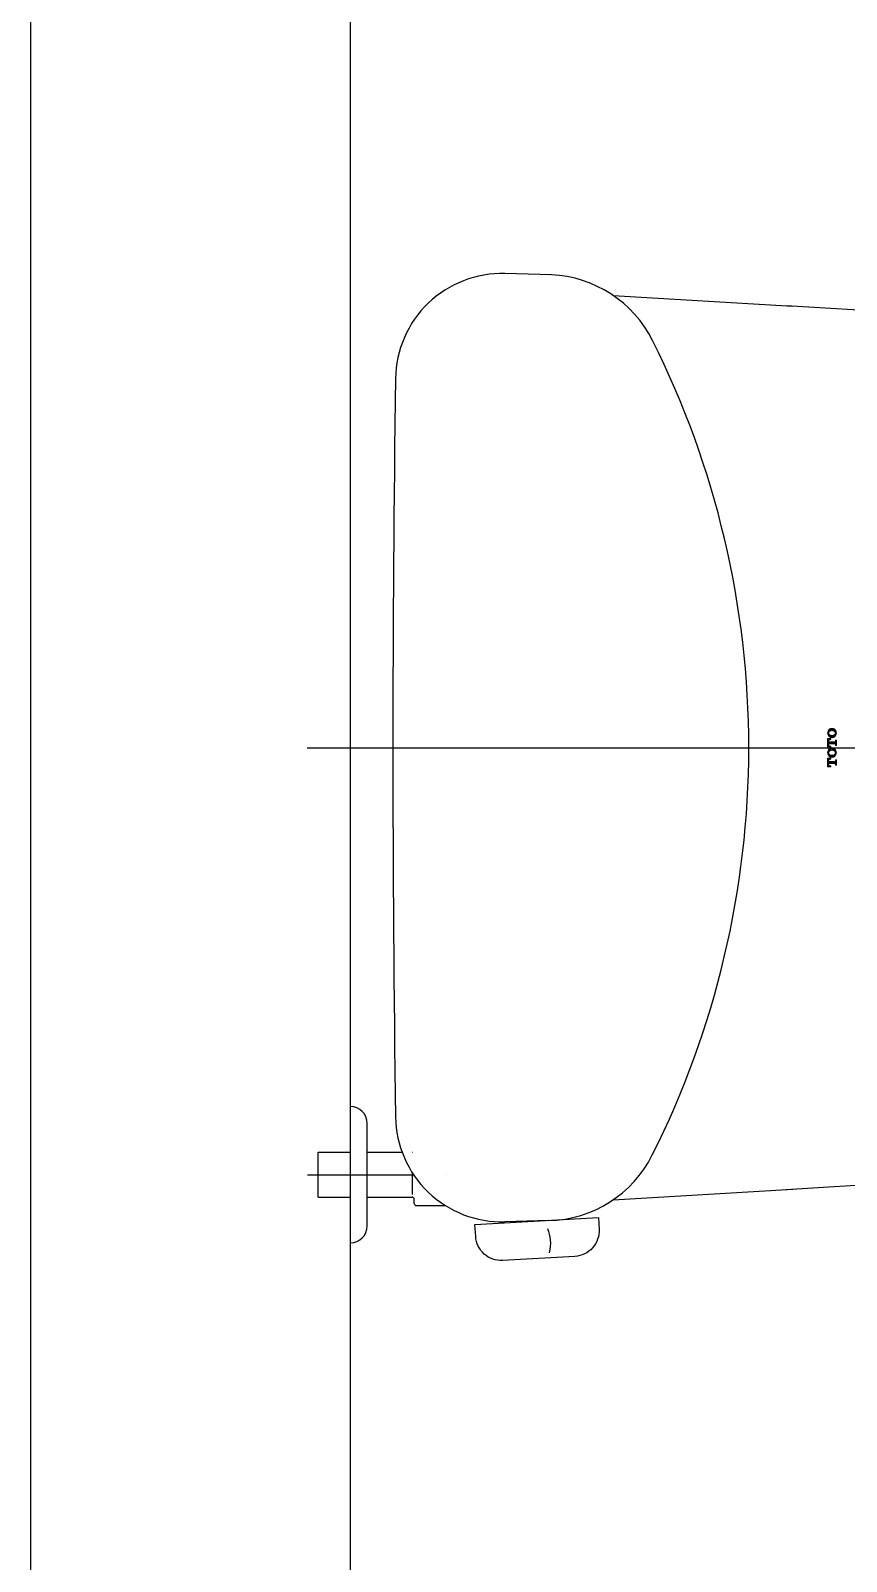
# Model space of a CAD drawing. Header units: millimetres. Extents: x 45074 to 106565, y 51012 to 60222.
# Drawn here: x 99434.7 to 99472.9, y 56474.4 to 56546.2 of the extents above; entities that cross this region are included whole.
import ezdxf

# ---------------------------------------------------------------- set-up
doc = ezdxf.new("R2010")
doc.units = ezdxf.units.MM
doc.header["$LTSCALE"] = 50
doc.header["$MEASUREMENT"] = 0
doc.linetypes.add('DOT', pattern=[0.25, 0, -0.25])
doc.layers.get('0').update_dxf_attribs({"color": 8, "linetype": 'CONTINUOUS'})
doc.layers.add('00', color=7, linetype='DOT')

msp = doc.modelspace()

# ---------------------------------------------------------------- linework, layer by layer
for p, q in [((99449.654, 56635.566), (99449.654, 56370.566)), ((99434.654, 56620.566), (99434.654, 56355.566)), ((99449.654, 56536.834), (99449.654, 56485.854)), ((99459.09, 56534.756), (99456.909, 56534.815)), ((99461.995, 56533.778), (99470.426, 56533.281)), ((99447.633, 56512.566), (99525.854, 56512.566)), ((99450.454, 56490.131), (99450.454, 56494.931)), ((99448.154, 56491.481), (99448.154, 56493.581)), ((99448.154, 56493.581), (99449.654, 56493.581)), ((99450.454, 56493.581), (99452.089, 56493.581)), ((99447.654, 56492.531), (99452.626, 56492.531)), ((99452.554, 56492.64), (99452.554, 56491.598)), ((99454.154, 56492.531), (99454.154, 56492.531)), ((99454.154, 56492.531), (99454.154, 56492.531)), ((99454.154, 56492.531), (99454.154, 56492.531)), ((99454.154, 56492.531), (99454.154, 56492.531)), ((99454.154, 56492.531), (99454.154, 56492.531)), ((99454.154, 56492.531), (99454.154, 56492.531)), ((99448.154, 56491.481), (99449.654, 56491.481)), ((99450.454, 56491.481), (99452.554, 56491.481)), ((99452.654, 56491.181), (99452.654, 56491.381)), ((99461.994, 56491.355), (99470.426, 56491.852)), ((99452.754, 56491.081), (99454.121, 56491.081)), ((99458.971, 56490.373), (99456.909, 56490.318)), ((99458.971, 56490.373), (99456.909, 56490.318)), ((99458.971, 56490.373), (99456.909, 56490.318))]:
    msp.add_line(p, q)
at = {"linetype": 'ByBlock', "lineweight": 0}
for p, q in [((99472.2, 56512.992), (99472.054, 56512.992)), ((99472.054, 56512.59), (99472.054, 56512.992)), ((99472.101, 56512.878), (99472.054, 56512.925)), ((99472.16, 56512.745), (99472.054, 56512.851)), ((99472.101, 56513.246), (99472.057, 56513.29)), ((99472.235, 56513.038), (99472.057, 56513.217)), ((99472.126, 56512.927), (99472.061, 56512.992)), ((99472.115, 56513.306), (99472.074, 56513.347)), ((99472.152, 56513.342), (99472.101, 56513.393)), ((99472.101, 56512.837), (99472.101, 56512.871)), ((99472.179, 56512.947), (99472.134, 56512.992)), ((99472.207, 56513.36), (99472.138, 56513.43)), ((99472.2, 56512.947), (99472.179, 56512.947)), ((99472.276, 56513.365), (99472.186, 56513.456)), ((99472.305, 56513.041), (99472.2, 56513.147)), ((99472.2, 56512.947), (99472.2, 56512.992)), ((99472.243, 56513.036), (99472.242, 56513.038)), ((99472.386, 56513.328), (99472.246, 56513.469)), ((99472.358, 56513.062), (99472.279, 56513.141)), ((99472.449, 56513.339), (99472.331, 56513.457)), ((99472.4, 56513.093), (99472.34, 56513.153)), ((99472.432, 56513.134), (99472.388, 56513.179)), ((99472.465, 56513.249), (99472.392, 56513.322)), ((99472.4, 56512.839), (99472.41, 56512.845)), ((99472.41, 56512.845), (99472.416, 56512.854)), ((99472.455, 56513.185), (99472.415, 56513.225)), ((99472.416, 56512.854), (99472.418, 56512.865)), ((99472.465, 56512.807), (99472.416, 56512.856)), ((99472.418, 56512.865), (99472.418, 56512.914)), ((99472.465, 56512.914), (99472.418, 56512.914)), ((99472.465, 56512.881), (99472.432, 56512.914)), ((99472.465, 56512.669), (99472.465, 56512.914)), ((99472.101, 56512.731), (99472.054, 56512.778)), ((99472.167, 56512.59), (99472.054, 56512.704)), ((99472.094, 56512.59), (99472.054, 56512.63)), ((99472.054, 56512.59), (99472.2, 56512.59)), ((99472.118, 56512.271), (99472.055, 56512.335)), ((99472.105, 56512.359), (99472.065, 56512.399)), ((99472.191, 56512.124), (99472.069, 56512.247)), ((99472.133, 56512.404), (99472.088, 56512.449)), ((99472.101, 56512.837), (99472.389, 56512.837)), ((99472.101, 56512.711), (99472.101, 56512.745)), ((99472.101, 56512.745), (99472.389, 56512.745)), ((99472.18, 56512.43), (99472.12, 56512.49)), ((99472.233, 56512.745), (99472.142, 56512.837)), ((99472.276, 56512.113), (99472.144, 56512.245)), ((99472.243, 56512.441), (99472.163, 56512.521)), ((99472.179, 56512.635), (99472.2, 56512.635)), ((99472.2, 56512.631), (99472.196, 56512.635)), ((99472.2, 56512.59), (99472.2, 56512.635)), ((99472.306, 56512.745), (99472.215, 56512.837)), ((99472.322, 56512.435), (99472.216, 56512.542)), ((99472.335, 56512.127), (99472.245, 56512.217)), ((99472.462, 56512.368), (99472.286, 56512.544)), ((99472.379, 56512.745), (99472.288, 56512.837)), ((99472.382, 56512.154), (99472.314, 56512.222)), ((99472.465, 56512.733), (99472.362, 56512.837)), ((99472.419, 56512.19), (99472.368, 56512.241)), ((99472.389, 56512.837), (99472.4, 56512.839)), ((99472.4, 56512.743), (99472.389, 56512.745)), ((99472.41, 56512.737), (99472.4, 56512.743)), ((99472.446, 56512.237), (99472.405, 56512.278)), ((99472.416, 56512.728), (99472.41, 56512.737)), ((99472.418, 56512.717), (99472.416, 56512.728)), ((99472.418, 56512.669), (99472.418, 56512.717)), ((99472.456, 56512.669), (99472.418, 56512.706)), ((99472.42, 56512.669), (99472.418, 56512.67)), ((99472.418, 56512.669), (99472.465, 56512.669)), ((99472.462, 56512.294), (99472.418, 56512.339)), ((99472.448, 56512.419), (99472.445, 56512.421)), ((99472.2, 56512.068), (99472.054, 56512.068)), ((99472.054, 56511.667), (99472.054, 56512.068)), ((99472.111, 56511.984), (99472.054, 56512.041)), ((99472.101, 56511.921), (99472.054, 56511.967)), ((99472.126, 56511.822), (99472.054, 56511.894)), ((99472.103, 56511.771), (99472.054, 56511.82)), ((99472.134, 56511.667), (99472.054, 56511.746)), ((99472.06, 56511.667), (99472.054, 56511.673)), ((99472.054, 56511.667), (99472.2, 56511.667)), ((99472.15, 56512.018), (99472.1, 56512.068)), ((99472.101, 56511.913), (99472.101, 56511.947)), ((99472.101, 56511.913), (99472.389, 56511.913)), ((99472.101, 56511.788), (99472.101, 56511.822)), ((99472.101, 56511.822), (99472.389, 56511.822)), ((99472.199, 56511.822), (99472.108, 56511.913)), ((99472.2, 56511.674), (99472.16, 56511.714)), ((99472.2, 56512.042), (99472.174, 56512.068)), ((99472.2, 56512.023), (99472.179, 56512.023)), ((99472.179, 56511.712), (99472.2, 56511.712)), ((99472.272, 56511.822), (99472.181, 56511.913)), ((99472.2, 56512.023), (99472.2, 56512.068)), ((99472.2, 56511.667), (99472.2, 56511.712)), ((99472.346, 56511.822), (99472.255, 56511.913)), ((99472.465, 56511.776), (99472.328, 56511.913)), ((99472.389, 56511.913), (99472.4, 56511.915)), ((99472.4, 56511.82), (99472.389, 56511.822)), ((99472.465, 56511.849), (99472.399, 56511.915)), ((99472.4, 56511.915), (99472.41, 56511.922)), ((99472.41, 56511.813), (99472.4, 56511.82)), ((99472.41, 56511.922), (99472.416, 56511.931)), ((99472.416, 56511.804), (99472.41, 56511.813)), ((99472.416, 56511.931), (99472.418, 56511.942)), ((99472.418, 56511.793), (99472.416, 56511.804)), ((99472.465, 56511.99), (99472.418, 56511.99)), ((99472.418, 56511.942), (99472.418, 56511.99)), ((99472.465, 56511.923), (99472.418, 56511.97)), ((99472.418, 56511.745), (99472.418, 56511.793)), ((99472.422, 56511.745), (99472.418, 56511.749)), ((99472.418, 56511.745), (99472.465, 56511.745)), ((99472.465, 56511.745), (99472.465, 56511.99))]:
    msp.add_line(p, q, dxfattribs=at)
msp.add_lwpolyline([(99460.197, 56488.697), (99456.805, 56488.504, -0.414214), (99455.539, 56489.634), (99455.507, 56490.196), (99461.295, 56490.525), (99461.327, 56489.963, -0.414214)], format="xyb", close=True)
for centre, radius, start, end in [((99456.778, 56529.816), 5, 88.49365, 179.17981), ((99456.778, 56529.816), 5, 88.49365, 179.17981), ((99456.778, 56529.816), 5, 88.49365, 179.17981), ((99458.806, 56529.106), 5.656, 88.08404, 88.33552), ((99458.806, 56529.106), 5.656, 88.08404, 88.33552), ((99458.806, 56529.106), 5.656, 88.08404, 88.33552), ((99458.814, 56529.129), 5.634, 26.82849, 87.19272), ((99446.879, 56133.975), 400, 81.8702, 86.67009), ((99425.721, 56512.581), 42.633, 359.97321, 26.60163), ((100661.715, 56512.567), 1210.061, 179.179813, 180.820194), ((99425.759, 56512.565), 42.595, 333.34921, 359.99472), ((99449.654, 56494.931), 0.8, 0, 90), ((99456.778, 56495.317), 5, 180.82019, 271.50635), ((99446.879, 56891.158), 400, 273.32991, 277.93357), ((99452.554, 56493.681), 0.1, 270, 278.51739), ((99458.823, 56495.971), 5.6, 271.50635, 333.34993), ((99452.554, 56491.381), 0.1, 0, 90), ((99452.754, 56491.181), 0.1, 180, 270), ((99449.654, 56490.131), 0.8, 270, 0)]:
    msp.add_arc(centre, radius, start, end)
for centre, major_axis, start_param, end_param in [((99472.302, 56513.255), (0.248, 0), 2.859057, 3.15154), ((99472.302, 56513.251), (0.248, 0), 3.131738, 3.424184), ((99472.299, 56513.256), (0.245, 0), 2.563839, 2.859106), ((99472.299, 56513.25), (-0.245, 0), 0.282539, 0.577753), ((99472.262, 56513.279), (0.201, 0), 2.236602, 2.564209), ((99472.262, 56513.227), (0.201, 0), 3.718812, 4.046604), ((99472.21, 56513.255), (0.109, 0), 2.853869, 3.157026), ((99472.21, 56513.251), (-0.109, 0), 6.267838, 6.571024), ((99472.182, 56512.871), (-0.0813, 0), 5.975056, 6.282293), ((99472.181, 56512.871), (-0.0802, 0), 5.664091, 5.974853), ((99472.208, 56513.255), (-0.107, 0), 5.688291, 5.99517), ((99472.208, 56513.251), (-0.107, 0), 0.288126, 0.594999), ((99472.18, 56512.872), (-0.0789, 0), 5.350033, 5.664162), ((99472.207, 56513.256), (0.106, 0), 2.236653, 2.546777), ((99472.207, 56513.25), (-0.106, 0), 0.594921, 0.90502), ((99472.179, 56512.873), (0.0776, 0), 1.890812, 2.208381), ((99472.26, 56513.282), (-0.197, 0), 5.046607, 5.378115), ((99472.26, 56513.224), (0.197, 0), 4.046639, 4.378158), ((99472.206, 56513.257), (0.104, 0), 1.923278, 2.236533), ((99472.206, 56513.249), (0.104, 0), 4.046713, 4.360002), ((99472.179, 56512.874), (-0.0768, 0), 4.712499, 5.032231), ((99472.26, 56513.116), (0.261, 0), 1.571037, 1.922241), ((99472.26, 56513.389), (-0.26, 0), 1.218618, 1.570788), ((99472.26, 56513.283), (0.195, 0), 1.570869, 1.90482), ((99472.26, 56513.222), (0.195, 0), 4.378352, 4.712317), ((99472.26, 56513.283), (-0.195, 0), 4.37826, 4.712211), ((99472.259, 56513.116), (0.261, 0), 1.219564, 1.570349), ((99472.26, 56513.389), (-0.261, 0), 1.571011, 1.922762), ((99472.26, 56513.222), (-0.195, 0), 1.570974, 1.904939), ((99472.259, 56513.282), (0.197, 0), 0.904966, 1.236474), ((99472.259, 56513.224), (0.197, 0), 5.046725, 5.378243), ((99472.313, 56513.257), (0.104, 0), 0.905024, 1.218692), ((99472.313, 56513.249), (0.104, 0), 5.064399, 5.378101), ((99472.312, 56513.256), (-0.106, 0), 3.736449, 4.046594), ((99472.312, 56513.25), (-0.106, 0), 2.23651, 2.546631), ((99472.256, 56513.278), (-0.202, 0), 3.720285, 4.046006), ((99472.256, 56513.228), (-0.202, 0), 2.237158, 2.563065), ((99472.311, 56513.255), (-0.107, 0), 3.429628, 3.736528), ((99472.311, 56513.251), (-0.107, 0), 2.546553, 2.853448), ((99472.31, 56513.255), (0.109, 0), 6.266912, 6.57121), ((99472.31, 56513.251), (0.109, 0), 5.995046, 6.299372), ((99472.219, 56513.256), (-0.246, 0), 3.424443, 3.718013), ((99472.219, 56513.25), (0.246, 0), 5.706765, 6.000283), ((99472.217, 56513.255), (-0.248, 0), 3.132029, 3.423949), ((99472.217, 56513.251), (0.248, 0), 6.000774, 6.292656), ((99472.302, 56512.332), (0.248, 0), 2.859012, 3.151464), ((99472.302, 56512.327), (0.248, 0), 3.131721, 3.424174), ((99472.299, 56512.332), (-0.245, 0), 5.705432, 6.000656), ((99472.299, 56512.326), (-0.245, 0), 0.282529, 0.577753), ((99472.262, 56512.355), (0.201, 0), 2.236607, 2.56424), ((99472.262, 56512.303), (-0.201, 0), 0.577219, 0.905012), ((99472.21, 56512.331), (0.109, 0), 2.853823, 3.156982), ((99472.21, 56512.328), (0.109, 0), 3.126176, 3.429339), ((99472.182, 56512.711), (-0.0813, 0), 0.001107, 0.308297), ((99472.181, 56512.711), (-0.0802, 0), 0.3085, 0.619218), ((99472.208, 56512.331), (-0.107, 0), 5.688259, 5.995127), ((99472.208, 56512.327), (-0.107, 0), 0.288038, 0.594915), ((99472.18, 56512.71), (0.0789, 0), 3.760739, 4.074825), ((99472.207, 56512.332), (0.106, 0), 2.236634, 2.546744), ((99472.207, 56512.326), (0.106, 0), 3.73643, 4.046548), ((99472.179, 56512.709), (0.0776, 0), 4.074885, 4.392413), ((99472.26, 56512.358), (0.197, 0), 1.905021, 2.236533), ((99472.26, 56512.301), (0.197, 0), 4.046639, 4.378158), ((99472.206, 56512.333), (-0.104, 0), 5.064861, 5.378108), ((99472.206, 56512.325), (0.104, 0), 4.046665, 4.359926), ((99472.179, 56512.709), (0.0768, 0), 4.392587, 4.712279), ((99472.26, 56512.194), (-0.26, 0), 4.712376, 5.064639), ((99472.26, 56512.465), (0.26, 0), 4.360066, 4.712425), ((99472.26, 56512.36), (0.195, 0), 1.570869, 1.904827), ((99472.26, 56512.36), (0.195, 0), 1.236661, 1.570618), ((99472.26, 56512.193), (-0.261, 0), 4.360351, 4.712196), ((99472.26, 56512.465), (-0.26, 0), 1.570966, 1.922907), ((99472.259, 56512.358), (-0.197, 0), 4.046548, 4.37806), ((99472.259, 56512.301), (-0.197, 0), 1.905132, 2.23665), ((99472.313, 56512.334), (0.104, 0), 0.905041, 1.218702), ((99472.313, 56512.325), (0.104, 0), 5.064474, 5.378149), ((99472.312, 56512.332), (0.106, 0), 0.594889, 0.905021), ((99472.312, 56512.326), (0.106, 0), 5.378167, 5.688308), ((99472.256, 56512.354), (-0.202, 0), 3.720255, 4.046002), ((99472.256, 56512.304), (0.202, 0), 5.37875, 5.704657), ((99472.311, 56512.331), (-0.107, 0), 3.429671, 3.73656), ((99472.311, 56512.327), (0.107, 0), 5.688229, 5.995128), ((99472.31, 56512.331), (-0.109, 0), 3.125364, 3.429663), ((99472.31, 56512.328), (0.109, 0), 5.995138, 6.299441), ((99472.219, 56512.332), (0.246, 0), 0.282893, 0.576421), ((99472.219, 56512.327), (0.246, 0), 5.706765, 6.000292), ((99472.217, 56512.332), (-0.248, 0), 3.132105, 3.423994), ((99472.217, 56512.327), (-0.248, 0), 2.859191, 3.15108), ((99472.182, 56511.947), (-0.0814, 0), 5.974897, 6.282079), ((99472.182, 56511.788), (0.0813, 0), 3.142728, 3.449912), ((99472.181, 56511.948), (-0.0802, 0), 5.663982, 5.974694), ((99472.181, 56511.787), (-0.0802, 0), 0.308523, 0.619235), ((99472.18, 56511.948), (-0.0789, 0), 5.349967, 5.664053), ((99472.18, 56511.787), (0.0789, 0), 3.760756, 4.074837), ((99472.179, 56511.949), (-0.0776, 0), 5.032375, 5.349908), ((99472.179, 56511.786), (0.0776, 0), 4.074897, 4.392419), ((99472.179, 56511.95), (0.0768, 0), 1.570906, 1.890608), ((99472.179, 56511.785), (0.0768, 0), 4.392593, 4.712279), ((99472.26, 56512.299), (0.195, 0), 4.378352, 4.712317), ((99472.26, 56512.299), (-0.195, 0), 1.570974, 1.904939)]:
    msp.add_ellipse(centre, major_axis=major_axis, ratio=0.955025, start_param=start_param, end_param=end_param, dxfattribs=at)
msp.add_spline([(99458.913, 56490.005), (99459.042, 56489.462), (99458.991, 56488.868)], degree=3)
at = {"layer": '00'}
msp.add_line((99449.654, 57025.566), (99449.654, 56405.566), dxfattribs=at)

doc.saveas('drawing.dxf')
